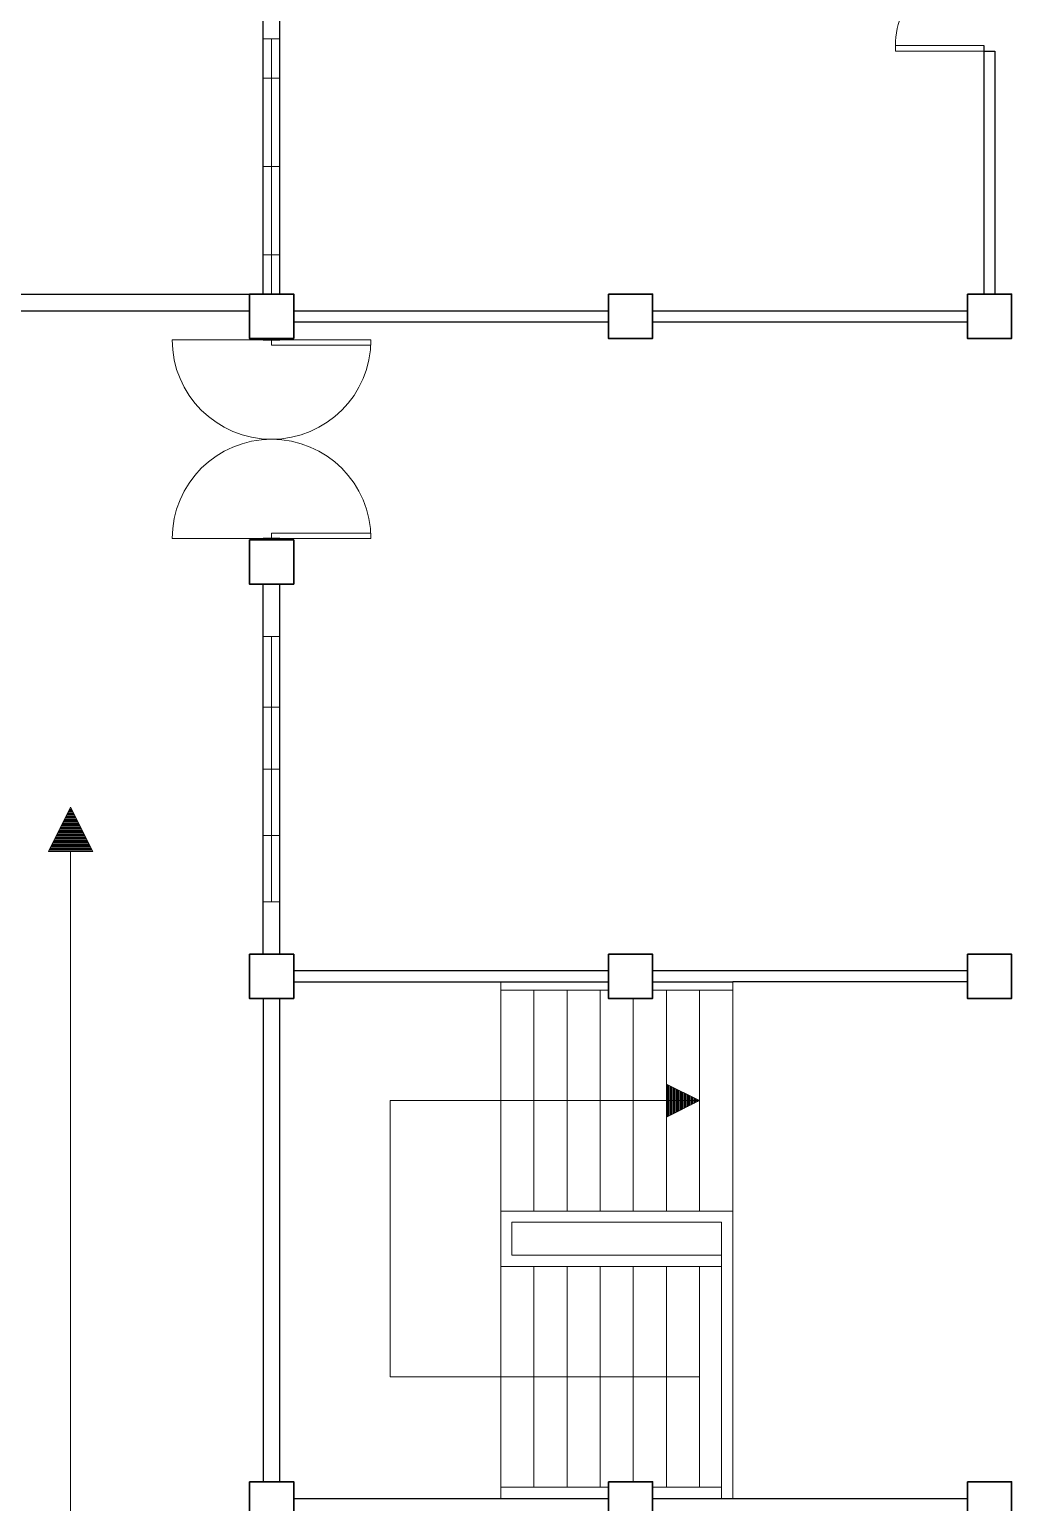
# Model space of a CAD drawing. Header units: millimetres. Extents: x -116 to 421, y 1 to 342.
# Drawn here: x 11.73 to 20.62, y 35.95 to 49.28 of the extents above; entities that cross this region are included whole.
import ezdxf

# ---------------------------------------------------------------- set-up
doc = ezdxf.new("R2010")
doc.units = ezdxf.units.MM
doc.header["$MEASUREMENT"] = 0

msp = doc.modelspace()

# ---------------------------------------------------------------- linework, layer by layer
at = {"color": 8, "linetype": 'ByBlock', "lineweight": 25}
for p, q in [((13.845, 46.887), (13.845, 52.487)), ((13.995, 46.887), (13.995, 52.487)), ((20.37, 49.137), (20.37, 46.887)), ((20.37, 49.087), (20.47, 49.087)), ((20.47, 49.087), (20.47, 46.887)), ((14.12, 46.737), (16.97, 46.737)), ((17.37, 46.737), (20.22, 46.737)), ((14.12, 46.637), (16.97, 46.637)), ((17.37, 46.637), (20.22, 46.637)), ((13.845, 46.474), (13.845, 46.487)), ((13.995, 46.474), (13.995, 46.487)), ((13.845, 45.571), (13.845, 45.577)), ((13.995, 45.571), (13.995, 45.577)), ((13.845, 44.662), (13.845, 44.674)), ((13.995, 44.662), (13.995, 44.674)), ((13.845, 40.912), (13.845, 44.262)), ((13.995, 40.912), (13.995, 44.262)), ((16.97, 40.762), (14.12, 40.762)), ((20.22, 40.762), (17.37, 40.762)), ((14.12, 40.662), (16.97, 40.662)), ((17.37, 40.662), (18.095, 40.662)), ((20.22, 40.662), (18.095, 40.662)), ((13.845, 40.512), (13.845, 36.137)), ((13.995, 38.587), (13.995, 40.512)), ((13.995, 38.487), (13.995, 38.587)), ((13.995, 38.187), (13.995, 38.487)), ((13.995, 38.087), (13.995, 38.187)), ((13.995, 36.137), (13.995, 38.087)), ((14.12, 35.987), (16.97, 35.987)), ((17.37, 35.987), (20.22, 35.987))]:
    msp.add_line(p, q, dxfattribs=at)
at = {"color": 8, "linetype": 'ByBlock', "lineweight": 9}
for p, q in [((13.845, 49.199), (13.995, 49.199)), ((13.92, 49.199), (13.92, 46.887)), ((13.845, 48.043), (13.845, 48.843)), ((13.845, 48.843), (13.995, 48.843)), ((13.995, 48.843), (13.995, 47.243)), ((13.845, 48.043), (13.995, 48.043)), ((13.995, 47.243), (13.845, 47.243)), ((15.995, 40.587), (15.995, 40.662)), ((15.995, 38.587), (15.995, 40.587)), ((16.97, 40.587), (15.995, 40.587)), ((16.295, 38.587), (16.295, 40.587)), ((16.595, 38.587), (16.595, 40.587)), ((16.895, 38.587), (16.895, 40.587)), ((18.095, 40.587), (17.37, 40.587)), ((17.495, 40.587), (17.495, 38.587)), ((17.795, 40.587), (17.795, 38.587)), ((18.095, 40.662), (18.095, 40.587)), ((18.095, 40.587), (18.095, 38.587)), ((17.195, 40.512), (17.195, 38.587)), ((17.495, 39.587), (17.495, 39.737)), ((17.795, 39.587), (17.495, 39.737)), ((17.505, 39.587), (17.505, 39.732)), ((17.515, 39.587), (17.515, 39.727)), ((17.525, 39.587), (17.525, 39.722)), ((17.535, 39.587), (17.535, 39.717)), ((17.545, 39.587), (17.545, 39.712)), ((17.555, 39.587), (17.555, 39.707)), ((17.565, 39.587), (17.565, 39.702)), ((17.575, 39.587), (17.575, 39.697)), ((17.585, 39.587), (17.585, 39.692)), ((17.595, 39.587), (17.595, 39.687)), ((17.605, 39.587), (17.605, 39.682)), ((17.615, 39.587), (17.615, 39.677)), ((17.625, 39.587), (17.625, 39.672)), ((17.635, 39.587), (17.635, 39.667)), ((17.645, 39.587), (17.645, 39.662)), ((17.655, 39.587), (17.655, 39.657)), ((17.665, 39.587), (17.665, 39.652)), ((17.675, 39.587), (17.675, 39.647)), ((17.685, 39.587), (17.685, 39.642)), ((17.695, 39.587), (17.695, 39.637)), ((17.705, 39.587), (17.705, 39.632)), ((17.715, 39.587), (17.715, 39.627)), ((17.725, 39.587), (17.725, 39.622)), ((17.735, 39.587), (17.735, 39.617)), ((17.745, 39.587), (17.745, 39.612)), ((17.755, 39.587), (17.755, 39.607)), ((17.765, 39.587), (17.765, 39.602)), ((14.995, 37.087), (14.995, 39.587)), ((14.995, 39.587), (17.495, 39.587)), ((16.895, 39.587), (16.695, 39.587)), ((16.895, 39.587), (17.095, 39.587)), ((17.495, 39.587), (17.795, 39.587)), ((17.495, 39.587), (17.495, 39.437)), ((17.795, 39.587), (17.495, 39.437)), ((17.505, 39.587), (17.505, 39.442)), ((17.515, 39.587), (17.515, 39.447)), ((17.525, 39.587), (17.525, 39.452)), ((17.535, 39.587), (17.535, 39.457)), ((17.545, 39.587), (17.545, 39.462)), ((17.555, 39.587), (17.555, 39.467)), ((17.565, 39.587), (17.565, 39.472)), ((17.575, 39.587), (17.575, 39.477)), ((17.585, 39.587), (17.585, 39.482)), ((17.595, 39.587), (17.595, 39.487)), ((17.605, 39.587), (17.605, 39.492)), ((17.615, 39.587), (17.615, 39.497)), ((17.625, 39.587), (17.625, 39.502)), ((17.635, 39.587), (17.635, 39.507)), ((17.645, 39.587), (17.645, 39.512)), ((17.655, 39.587), (17.655, 39.517)), ((17.665, 39.587), (17.665, 39.522)), ((17.675, 39.587), (17.675, 39.527)), ((17.685, 39.587), (17.685, 39.532)), ((17.695, 39.587), (17.695, 39.537)), ((17.705, 39.587), (17.705, 39.542)), ((17.715, 39.587), (17.715, 39.547)), ((17.725, 39.587), (17.725, 39.552)), ((17.735, 39.587), (17.735, 39.557)), ((17.745, 39.587), (17.745, 39.562)), ((17.755, 39.587), (17.755, 39.567)), ((17.765, 39.587), (17.765, 39.572)), ((17.775, 39.587), (17.775, 39.597)), ((17.775, 39.587), (17.775, 39.577)), ((17.785, 39.587), (17.785, 39.592)), ((17.785, 39.587), (17.785, 39.582)), ((18.095, 38.587), (15.995, 38.587)), ((15.995, 38.587), (15.995, 38.487)), ((18.095, 38.487), (18.095, 38.587)), ((15.995, 38.187), (15.995, 38.487)), ((16.095, 38.187), (16.095, 38.487)), ((16.095, 38.487), (17.945, 38.487)), ((17.945, 38.487), (17.995, 38.487)), ((17.995, 38.487), (17.995, 38.187)), ((18.095, 38.487), (18.095, 38.187)), ((15.995, 36.087), (15.995, 38.187)), ((17.945, 38.187), (16.095, 38.187)), ((17.945, 38.187), (17.995, 38.187)), ((17.995, 38.187), (17.995, 35.987)), ((18.095, 38.087), (18.095, 38.187)), ((15.995, 38.087), (17.995, 38.087)), ((16.295, 36.087), (16.295, 38.087)), ((16.595, 36.087), (16.595, 38.087)), ((16.895, 36.087), (16.895, 38.087)), ((17.195, 36.137), (17.195, 38.087)), ((17.495, 36.087), (17.495, 38.087)), ((17.795, 36.087), (17.795, 38.087)), ((18.095, 36.087), (18.095, 38.087)), ((15.995, 37.087), (14.995, 37.087)), ((17.795, 37.087), (15.995, 37.087)), ((15.995, 36.087), (15.995, 35.987)), ((15.995, 36.087), (16.97, 36.087)), ((17.37, 36.087), (17.995, 36.087)), ((18.095, 36.087), (18.095, 35.987))]:
    msp.add_line(p, q, dxfattribs=at)
at = {"color": 8, "lineweight": 25}
for p, q in [((8.42, 46.887), (13.72, 46.887)), ((10.72, 46.737), (13.72, 46.737)), ((13.845, 46.487), (13.845, 46.474)), ((13.845, 46.474), (13.995, 46.474)), ((13.995, 46.487), (13.995, 46.474)), ((13.995, 44.674), (13.845, 44.674)), ((13.845, 44.662), (13.845, 44.674)), ((13.995, 44.662), (13.995, 44.674)), ((13.995, 44.262), (13.845, 44.262))]:
    msp.add_line(p, q, dxfattribs=at)
at = {"color": 8, "lineweight": 13}
for p, q in [((13.92, 46.474), (13.02, 46.474)), ((13.92, 46.474), (14.82, 46.474)), ((13.92, 46.424), (13.92, 46.474)), ((14.82, 46.424), (13.92, 46.424)), ((14.82, 46.474), (14.82, 46.424)), ((13.92, 44.674), (13.02, 44.674)), ((13.92, 44.724), (14.82, 44.724)), ((13.92, 44.674), (13.92, 44.724)), ((14.82, 44.674), (13.92, 44.674)), ((14.82, 44.724), (14.82, 44.674))]:
    msp.add_line(p, q, dxfattribs=at)
at = {"color": 8, "lineweight": 9}
for p, q in [((13.845, 43.787), (13.995, 43.787)), ((13.845, 42.587), (13.845, 43.787)), ((13.92, 41.387), (13.92, 43.787)), ((13.995, 43.787), (13.995, 41.387)), ((13.845, 43.149), (13.995, 43.149)), ((13.845, 42.587), (13.845, 41.387)), ((13.845, 42.587), (13.995, 42.587)), ((12.1, 42.243), (11.9, 41.843)), ((12.1, 42.143), (12.05, 42.143)), ((12.1, 42.153), (12.055, 42.153)), ((12.1, 42.163), (12.06, 42.163)), ((12.1, 42.173), (12.065, 42.173)), ((12.1, 42.183), (12.07, 42.183)), ((12.1, 42.193), (12.075, 42.193)), ((12.1, 42.203), (12.08, 42.203)), ((12.1, 42.213), (12.085, 42.213)), ((12.1, 42.223), (12.09, 42.223)), ((12.1, 42.233), (12.095, 42.233)), ((12.1, 42.243), (12.3, 41.843)), ((12.105, 42.233), (12.1, 42.233)), ((12.11, 42.223), (12.1, 42.223)), ((12.115, 42.213), (12.1, 42.213)), ((12.12, 42.203), (12.1, 42.203)), ((12.125, 42.193), (12.1, 42.193)), ((12.13, 42.183), (12.1, 42.183)), ((12.135, 42.173), (12.1, 42.173)), ((12.14, 42.163), (12.1, 42.163)), ((12.145, 42.153), (12.1, 42.153)), ((12.15, 42.143), (12.1, 42.143)), ((12.1, 42.003), (11.98, 42.003)), ((12.1, 42.013), (11.985, 42.013)), ((12.1, 42.023), (11.99, 42.023)), ((12.1, 42.033), (11.995, 42.033)), ((12.1, 42.043), (12, 42.043)), ((12.1, 42.053), (12.005, 42.053)), ((12.1, 42.063), (12.01, 42.063)), ((12.1, 42.073), (12.015, 42.073)), ((12.1, 42.083), (12.02, 42.083)), ((12.1, 42.093), (12.025, 42.093)), ((12.1, 42.103), (12.03, 42.103)), ((12.1, 42.113), (12.035, 42.113)), ((12.1, 42.123), (12.04, 42.123)), ((12.1, 42.133), (12.045, 42.133)), ((12.155, 42.133), (12.1, 42.133)), ((12.16, 42.123), (12.1, 42.123)), ((12.165, 42.113), (12.1, 42.113)), ((12.17, 42.103), (12.1, 42.103)), ((12.175, 42.093), (12.1, 42.093)), ((12.18, 42.083), (12.1, 42.083)), ((12.185, 42.073), (12.1, 42.073)), ((12.19, 42.063), (12.1, 42.063)), ((12.195, 42.053), (12.1, 42.053)), ((12.2, 42.043), (12.1, 42.043)), ((12.205, 42.033), (12.1, 42.033)), ((12.21, 42.023), (12.1, 42.023)), ((12.215, 42.013), (12.1, 42.013)), ((12.22, 42.003), (12.1, 42.003)), ((12.1, 41.873), (11.915, 41.873)), ((12.1, 41.883), (11.92, 41.883)), ((12.1, 41.893), (11.925, 41.893)), ((12.1, 41.903), (11.93, 41.903)), ((12.1, 41.913), (11.935, 41.913)), ((12.1, 41.923), (11.94, 41.923)), ((12.1, 41.933), (11.945, 41.933)), ((12.1, 41.933), (11.945, 41.933)), ((12.1, 41.943), (11.95, 41.943)), ((12.1, 41.953), (11.955, 41.953)), ((12.1, 41.963), (11.96, 41.963)), ((12.1, 41.973), (11.965, 41.973)), ((12.1, 41.983), (11.97, 41.983)), ((12.1, 41.993), (11.975, 41.993)), ((12.225, 41.993), (12.1, 41.993)), ((12.23, 41.983), (12.1, 41.983)), ((12.235, 41.973), (12.1, 41.973)), ((12.24, 41.963), (12.1, 41.963)), ((12.245, 41.953), (12.1, 41.953)), ((12.25, 41.943), (12.1, 41.943)), ((12.255, 41.933), (12.1, 41.933)), ((12.255, 41.933), (12.1, 41.933)), ((12.26, 41.923), (12.1, 41.923)), ((12.265, 41.913), (12.1, 41.913)), ((12.27, 41.903), (12.1, 41.903)), ((12.275, 41.893), (12.1, 41.893)), ((12.28, 41.883), (12.1, 41.883)), ((12.285, 41.873), (12.1, 41.873)), ((13.845, 41.987), (13.995, 41.987)), ((12.1, 41.843), (11.9, 41.843)), ((12.1, 41.853), (11.905, 41.853)), ((12.1, 41.863), (11.91, 41.863)), ((12.1, 41.863), (12.29, 41.863)), ((12.1, 41.853), (12.295, 41.853)), ((12.1, 34.525), (12.1, 41.843)), ((12.1, 41.843), (12.3, 41.843)), ((13.995, 41.387), (13.845, 41.387))]:
    msp.add_line(p, q, dxfattribs=at)
for points in [[(13.845, 49.199), (13.995, 49.199), (13.995, 46.887), (13.845, 46.887)], [(13.845, 41.387), (13.845, 43.787), (13.995, 43.787), (13.995, 41.387)], [(13.845, 43.787), (13.995, 43.787), (13.995, 41.387), (13.845, 41.387)]]:
    msp.add_lwpolyline(points, close=True, dxfattribs=at)
at = {"color": 8, "lineweight": 13, "ltscale": 0.03}
msp.add_lwpolyline([(20.37, 49.137), (20.37, 49.087), (19.57, 49.087), (19.57, 49.137)], close=True, dxfattribs=at)
at = {"color": 8, "linetype": 'ByBlock', "lineweight": 35}
for points in [[(13.72, 46.887), (14.12, 46.887), (14.12, 46.487), (13.72, 46.487)], [(16.97, 46.887), (17.37, 46.887), (17.37, 46.487), (16.97, 46.487)], [(20.22, 46.887), (20.62, 46.887), (20.62, 46.487), (20.22, 46.487)], [(13.72, 40.912), (14.12, 40.912), (14.12, 40.512), (13.72, 40.512)], [(16.97, 40.912), (17.37, 40.912), (17.37, 40.512), (16.97, 40.512)], [(20.22, 40.912), (20.62, 40.912), (20.62, 40.512), (20.22, 40.512)], [(13.72, 36.137), (14.12, 36.137), (14.12, 35.737), (13.72, 35.737)], [(16.97, 36.137), (17.37, 36.137), (17.37, 35.737), (16.97, 35.737)], [(20.22, 36.137), (20.62, 36.137), (20.62, 35.737), (20.22, 35.737)]]:
    msp.add_lwpolyline(points, close=True, dxfattribs=at)
at = {"color": 8, "lineweight": 35}
msp.add_lwpolyline([(13.72, 44.662), (14.12, 44.662), (14.12, 44.262), (13.72, 44.262)], close=True, dxfattribs=at)
at = {"color": 8, "lineweight": 13, "ltscale": 0.03}
msp.add_arc((20.321, 49.137), 0.752, 86.3048, 180, dxfattribs=at)
at = {"color": 8, "lineweight": 13}
for centre, start, end in [((13.92, 46.474), 180, 0), ((13.92, 44.674), 0, 180)]:
    msp.add_arc(centre, 0.9, start, end, dxfattribs=at)

doc.saveas('drawing.dxf')
